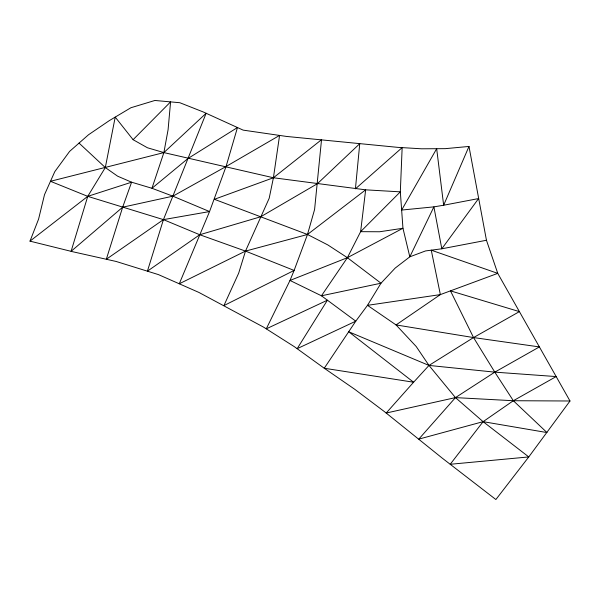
<?xml version="1.0" encoding="UTF-8"?>
<svg xmlns="http://www.w3.org/2000/svg" width="600" height="600" viewBox="0 0 600 600"><rect width="100%" height="100%" fill="white"/><g stroke="black" fill="none" stroke-linecap="round" stroke-linejoin="round"><path stroke-width="0.9" d="M30 241.147L38.588 219.105L44.52 194.64L54.765 171.697L69.608 151.395L88.477 134.797L109.297 120.63L130.913 107.738L154.89 100.47L179.843 102.72L203.228 111.953L243.15 130.125L286.605 136.447L397.785 147.36L421.53 148.792L445.298 148.657L468.982 146.445L486.457 240.263L497.752 273.368L570 400.995L528.773 456.93L495.877 499.53L442.14 458.055L384.368 411.585L354.75 389.295L324.248 368.243L294.51 346.793L263.565 327.127L198.915 292.44L158.407 274.597L116.145 261.465L72.922 251.782L30 241.147L87.735 196.35L131.595 182.197L151.965 188.28L172.89 196.178L209.55 211.56L179.273 283.793L245.498 251.1L307.485 234.48L365.655 189.833L400.327 191.85L402.96 228.263L409.815 256.822L395.19 268.072L380.993 283.207L367.485 305.34L355.778 321.18L324.248 368.243L413.603 382.23L428.985 365.43L473.543 337.567L519.412 311.618L450.472 290.858L473.543 337.567L494.798 372.142L513.338 400.725L546.982 432.562L483.105 421.665L418.785 439.132L455.46 397.612L494.798 372.142L539.393 346.92L473.543 337.567L396.053 324.923L367.485 305.34L440.362 294.6L497.752 273.368L431.265 250.178L440.362 294.6L396.053 324.923L416.205 346.515L428.985 365.43L455.46 397.612L483.105 421.665L528.773 456.93L450.217 464.28L483.105 421.665L513.338 400.725L556.178 376.575L494.798 372.142L428.985 365.43L348.69 331.755L413.603 382.23L386.19 413.04L455.46 397.612L513.338 400.725L570 400.995M468.982 146.445L443.655 205.237L433.897 206.865L401.64 210.06L436.673 148.71L443.655 205.237L478.59 198.562L441.81 248.79L425.528 250.935L409.815 256.822L433.897 206.865L441.81 248.79L486.457 240.263M133.095 139.695L147.458 147.773L163.875 152.595L206.138 113.273L163.433 219.63L147.413 271.178L199.748 234.735L260.767 216.743L317.438 183.675L359.752 143.678L355.425 188.85L402.15 147.623L400.327 191.85L360.623 231.675L379.597 231.757L402.96 228.263L347.392 257.692L290.002 280.455L266.272 328.845L327.413 300.202L297.15 348.697L355.778 321.18L321.45 295.793L347.392 257.692L360.623 231.675L365.655 189.833L273.42 177.757L163.875 152.595L50.475 181.297L87.735 196.35L163.433 219.63L199.748 234.735L245.498 251.1L294.112 270.435L290.002 280.455L321.45 295.793L380.993 283.207L347.392 257.692L327.847 244.942L307.485 234.48L214.395 199.298L273.42 177.757L321.525 139.695L314.587 209.52L307.485 234.48L294.112 270.435L223.913 305.595L238.665 273.195L245.498 251.1L269.183 198.292L273.42 177.757L279.577 135.42L226.065 166.507L172.89 196.178L122.663 207.195L71.093 251.333L87.735 196.35L105.315 167.558L115.215 117.097L133.095 139.695L170.587 101.887L168.083 129.727L163.875 152.595L151.965 188.28L188.002 158.498L237.472 127.538L226.065 166.507L209.55 211.56L163.433 219.63L106.32 259.26L122.663 207.195L131.595 182.197L117.645 176.19L105.315 167.558L79.043 143.1"/></g></svg>
